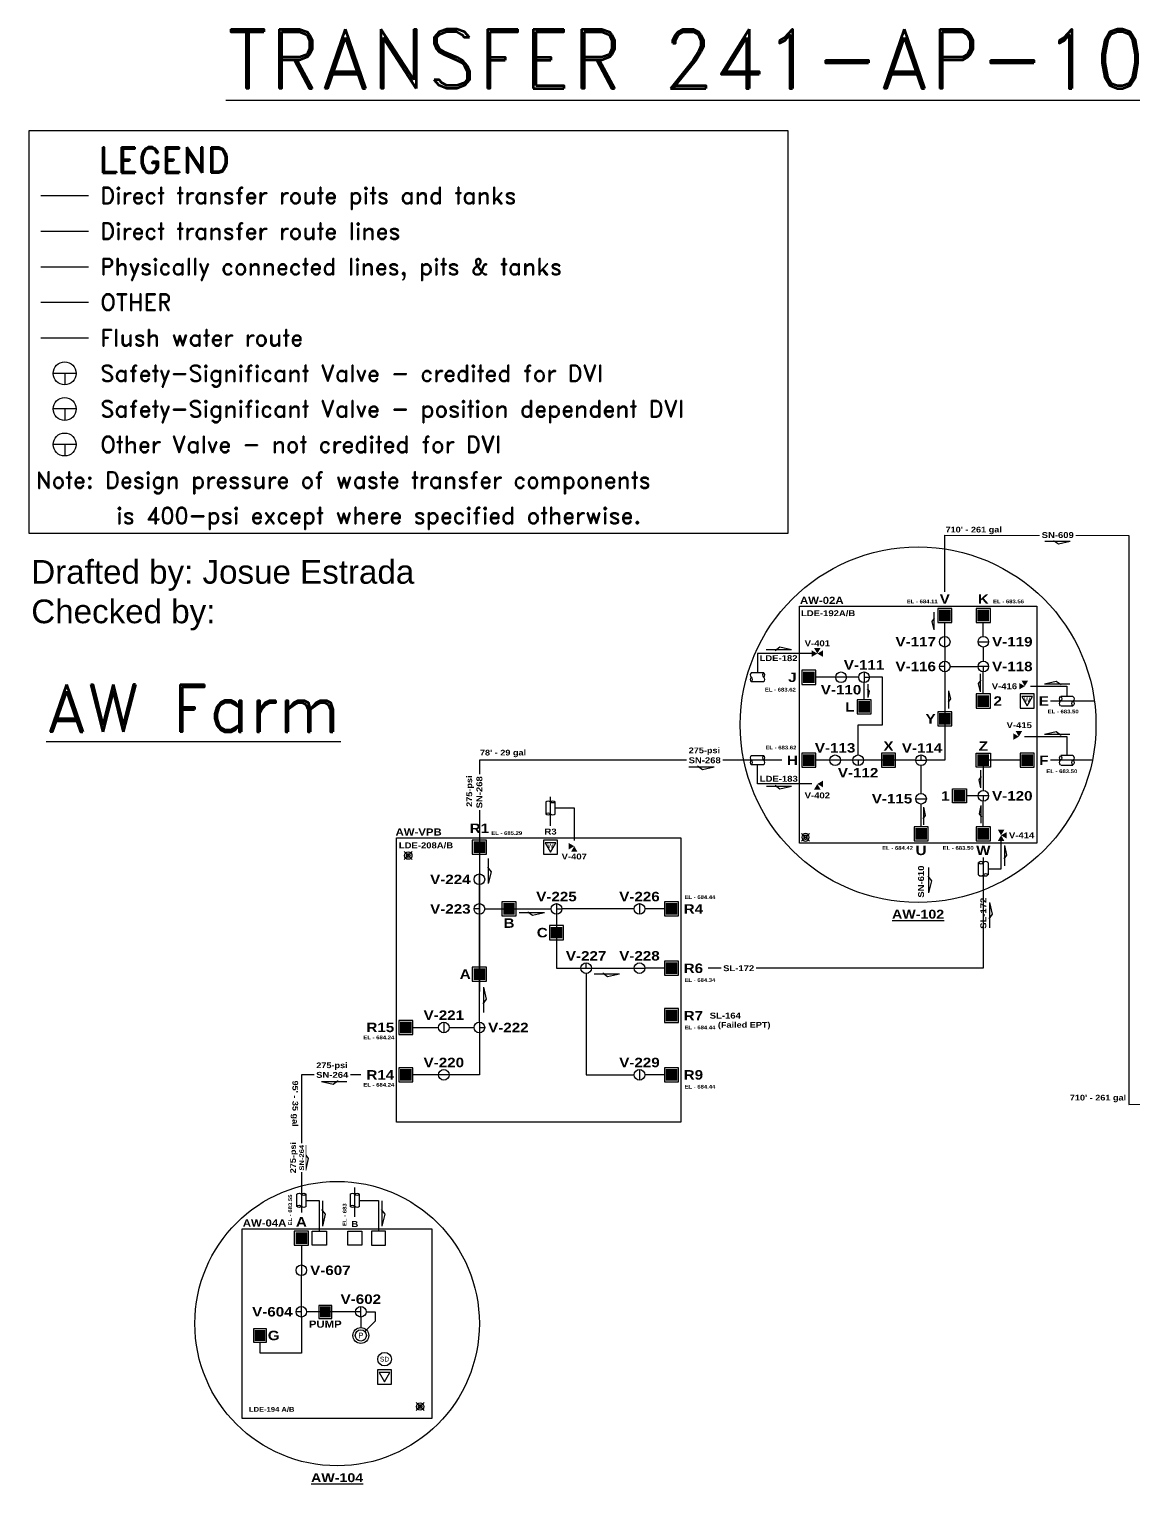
# Model space of a CAD drawing. Header units: inches. Extents: x -64 to 68, y 27 to 69.
# Drawn here: x 18.25 to 41.54, y 38.14 to 68.82 of the extents above; entities that cross this region are included whole.
import ezdxf
from ezdxf.enums import TextEntityAlignment as Align

# ---------------------------------------------------------------- set-up
doc = ezdxf.new("R2010")
doc.units = ezdxf.units.IN
doc.header["$MEASUREMENT"] = 0
for name, color, linetype in [('Flush Water Route', 4, 'Continuous'), ('Jumper', 7, 'Continuous'), ('Other Transfer Line', 7, 'Continuous'), ('Route - Direct Transfer', 1, 'Continuous'), ('Route - Phys Connected', 5, 'Continuous'), ('Structure - Direct Transfer', 3, 'Continuous'), ('Symbols', 7, 'Continuous'), ('Text', 7, 'Continuous'), ('Text - Updated Line Volume', 7, 'Continuous'), ('TITLE', 7, 'Continuous'), ('Valve - Other- Not DVI Credited', 7, 'Continuous'), ('Valve - SS - DVI Credited', 5, 'Continuous'), ('Valve - SS - DVI Position Dependent', 1, 'Continuous')]:
    doc.layers.add(name, color=color, linetype=linetype)
doc.styles.add('DWG TEXT', font='')
doc.styles.add('DWG TEXT 2', font='arial.ttf')
doc.styles.add('ROMAND', font='ROMAND')
doc.styles.get("Standard").update_dxf_attribs({"font": 'arial.ttf'})
doc.styles.get('DWG TEXT').set_extended_font_data('Arial Black')

# ---------------------------------------------------------------- blocks, each defined once
blk = doc.blocks.new('3-Way Valve')
for p, q in [((0, 0.112), (0, -0.112)), ((0, 0), (0.112, 0))]:
    blk.add_line(p, q)
blk.add_circle((0, 0), 0.112)
blk = doc.blocks.new('Direction Arrow')
for p, q in [((0, 0), (-0.534, 0)), ((-0.248, -0.058), (-0.349, 0.018)), ((0, 0), (-0.248, -0.058))]:
    blk.add_line(p, q)
blk = doc.blocks.new('Floor Drain')
for p, q in [((-0.083, 0.083), (0.083, -0.083)), ((0.083, 0.083), (-0.083, -0.083))]:
    blk.add_line(p, q)
for radius in [0.0781, 0.0391]:
    blk.add_circle((0, 0), radius)
blk = doc.blocks.new('Connected Nozzle')
blk.add_hatch(color=256).paths.add_polyline_path([(-0.026, 0.026), (-0.026, 0.271), (-0.271, 0.271), (-0.271, 0.026)])
for p, q in [((0, 0.297), (-0.297, 0.297)), ((-0.297, 0.297), (-0.297, 0)), ((-0.297, 0), (0, 0)), ((0, 0), (0, 0.297))]:
    blk.add_line(p, q)
blk = doc.blocks.new('Encasement Drain')
for points in [[(-0.117, 0.068), (-0.117, -0.068), (0.117, -0.068), (0.117, 0.068)], [(0, 0), (-0.117, -0.068), (-0.117, 0.068)], [(0, 0), (-0.068, -0.117), (0.068, -0.117)]]:
    blk.add_solid(points)
blk = doc.blocks.new('Encasement Tee')
for p, q in [((0, 0.099), (0.257, 0.099)), ((0.257, -0.099), (0, -0.099))]:
    blk.add_line(p, q)
for centre, start, end in [((0.038, 0.049), 127.3019, 232.6981), ((0.295, 0.049), 127.3019, 232.6981), ((0.295, 0.049), 127.3019, 232.6981), ((0.22, 0.049), 307.3019, 52.6981), ((0.038, -0.049), 127.3019, 232.6981), ((-0.038, -0.049), 307.3019, 52.6981), ((0.22, -0.049), 307.3019, 52.6981)]:
    blk.add_arc(centre, 0.062, start, end)
blk = doc.blocks.new('2-Way Valve')
blk.add_line((0, 0.112), (0, -0.112))
blk.add_circle((0, 0), 0.112)
blk = doc.blocks.new('Isolation Blank')
for p, q in [((0, 0.297), (-0.297, 0.297)), ((-0.297, 0.297), (-0.297, 0)), ((-0.297, 0), (0, 0)), ((-0.035, 0.244), (-0.263, 0.244)), ((-0.263, 0.244), (-0.149, 0.046)), ((-0.149, 0.046), (-0.035, 0.244)), ((0, 0), (0, 0.297))]:
    blk.add_line(p, q)
blk = doc.blocks.new('Slurry Distributor')
blk.add_circle((0, 0), 0.144)
at = {"style": 'DWG TEXT 2'}
blk.add_text('SD', height=0.1, dxfattribs=at).set_placement((0, 0), align=Align.MIDDLE)

msp = doc.modelspace()

# ---------------------------------------------------------------- hatches: boundary and pattern name
at = {"layer": 'Route - Direct Transfer'}
msp.add_hatch(color=256, dxfattribs=at).paths.add_polyline_path([(23.232, 41.153), (23.232, 41.381), (23.005, 41.381), (23.005, 41.153)])
at = {"layer": 'Route - Phys Connected'}
msp.add_hatch(color=256, dxfattribs=at).paths.add_polyline_path([(24.607, 41.65), (24.607, 41.878), (24.38, 41.878), (24.38, 41.65)])

# ---------------------------------------------------------------- linework, layer by layer
at = {"color": 1}
msp.add_line((26.744, 43.517), (26.744, 39.517), dxfattribs=at)
at = {"layer": 'Flush Water Route'}
msp.add_line((18.5, 62.311), (19.5, 62.311), dxfattribs=at)
at = {"layer": 'Jumper'}
for points in [[(38.369, 56.012), (38.369, 56.303)], [(38.369, 55.788), (38.369, 55.491)], [(39.146, 53.4), (38.369, 53.4), (38.369, 52.762)], [(37.056, 51.997), (37.056, 52.476)], [(38.257, 52.65), (38.017, 52.65)], [(38.369, 51.997), (38.369, 52.538)], [(27.744, 51.416), (27.744, 51)], [(27.744, 47.875), (27.744, 50.152)], [(27.855, 50.264), (29.257, 50.264)], [(29.369, 50.152), (29.369, 49.014), (29.882, 49.014)], [(29.369, 50.152), (29.369, 49.014), (29.882, 49.014)], [(31.007, 50.264), (29.48, 50.264)], [(31.007, 50.264), (29.48, 50.264)], [(31.646, 50.264), (31.23, 50.264)], [(31.646, 50.264), (31.23, 50.264)], [(29.994, 48.902), (29.994, 46.764), (31.007, 46.764)], [(29.994, 48.902), (29.994, 46.764), (31.007, 46.764)], [(30.105, 49.014), (31.007, 49.014)], [(30.105, 49.014), (31.007, 49.014)], [(31.646, 49.014), (31.23, 49.014)], [(31.646, 49.014), (31.23, 49.014)], [(26.341, 47.764), (26.882, 47.764)], [(26.341, 47.764), (26.882, 47.764)], [(27.105, 47.764), (27.632, 47.764)], [(27.744, 47.652), (27.744, 46.764), (27.105, 46.764)], [(26.882, 46.764), (26.341, 46.764)], [(31.646, 46.764), (31.23, 46.764)], [(31.646, 46.764), (31.23, 46.764)]]:
    msp.add_lwpolyline(points, dxfattribs=at)
at = {"layer": 'Other Transfer Line'}
msp.add_line((18.5, 63.061), (19.5, 63.061), dxfattribs=at)
for points in [[(34.751, 55.65), (33.609, 55.65), (33.609, 55.249)], [(35.257, 55.15), (34.841, 55.15)], [(35.743, 55.15), (35.48, 55.15)], [(39.361, 54.962), (40.128, 54.962), (40.128, 54.748)], [(40.71, 54.65), (39.782, 54.65)], [(39.236, 53.899), (40.128, 53.899), (40.128, 53.498)], [(40.668, 53.4), (39.782, 53.4)], [(34.751, 52.9), (33.609, 52.9), (33.609, 53.301)], [(29.244, 52.014), (29.244, 52.632)], [(29.244, 52.014), (29.244, 52.632)], [(29.342, 52.394), (29.744, 52.394), (29.744, 51.704)], [(29.342, 52.394), (29.744, 52.394), (29.744, 51.704)], [(38.467, 51.112), (38.744, 51.112), (38.744, 51.7)], [(25.119, 43.767), (25.119, 44.385)], [(25.217, 44.117), (25.619, 44.117), (25.619, 43.467)]]:
    msp.add_lwpolyline(points, dxfattribs=at)
for points in [[(24.356, 41.626), (24.632, 41.626), (24.632, 41.902), (24.356, 41.902)], [(22.981, 41.129), (23.257, 41.129), (23.257, 41.405), (22.981, 41.405)]]:
    msp.add_lwpolyline(points, close=True, dxfattribs=at)
at = {"layer": 'Route - Direct Transfer'}
for p, q in [((18.5, 64.561), (19.5, 64.561)), ((23.99, 43.17), (23.99, 42.754)), ((23.99, 41.879), (23.99, 42.53))]:
    msp.add_line(p, q, dxfattribs=at)
for points in [[(37.556, 56.95), (37.556, 58.15), (41.44, 58.138), (41.44, 46.138), (43.207, 46.15)], [(37.556, 56.012), (37.556, 56.303)], [(37.556, 55.788), (37.556, 55.491)], [(37.556, 55.268), (37.556, 53.4), (37.168, 53.4)], [(35.132, 53.4), (34.841, 53.4)], [(35.618, 53.4), (35.355, 53.4)], [(36.944, 53.4), (35.841, 53.4)], [(27.744, 51.416), (27.744, 51)], [(27.744, 50.375), (27.744, 50.777)], [(27.744, 50.375), (27.744, 50.777)], [(27.744, 47.875), (27.744, 50.152)], [(27.744, 47.652), (27.744, 46.764), (27.105, 46.764)], [(25.244, 46.764), (23.994, 46.764), (23.994, 43.859)], [(26.882, 46.764), (26.341, 46.764)], [(23.99, 41.655), (23.99, 40.892), (23.119, 40.892), (23.119, 41.129)]]:
    msp.add_lwpolyline(points, dxfattribs=at)
at = {"layer": 'Route - Phys Connected'}
for p, q in [((18.5, 63.811), (19.5, 63.811)), ((37.668, 55.379), (38.257, 55.379)), ((38.369, 54.799), (38.369, 55.268)), ((35.854, 54.674), (35.854, 55.038)), ((37.056, 52.699), (37.056, 53.288)), ((25.132, 41.767), (24.102, 41.767)), ((25.244, 41.655), (25.244, 41.434))]:
    msp.add_line(p, q, dxfattribs=at)
for points in [[(34.494, 51.65), (34.494, 56.65), (39.494, 56.65), (39.494, 51.65)], [(25.994, 51.764), (31.994, 51.764), (31.994, 45.764), (25.994, 45.764)], [(22.744, 39.517), (22.744, 43.517), (26.744, 43.517), (26.744, 39.517)]]:
    msp.add_lwpolyline(points, close=True, dxfattribs=at)
for points in [[(35.729, 53.512), (35.729, 54.15), (36.244, 54.15), (36.244, 55.15), (35.966, 55.15)], [(25.355, 41.767), (25.544, 41.767), (25.544, 41.567), (25.327, 41.351)]]:
    msp.add_lwpolyline(points, dxfattribs=at)
msp.add_circle((24.744, 41.517), 3, dxfattribs=at)
at = {"layer": 'Structure - Direct Transfer'}
msp.add_line((18.5, 65.311), (19.5, 65.311), dxfattribs=at)
msp.add_lwpolyline([(22.744, 43.517), (26.744, 43.517), (26.744, 39.517), (22.744, 39.517)], close=True, dxfattribs=at)
at = {"layer": 'Symbols'}
msp.add_lwpolyline([(24.089, 44.117), (24.369, 44.117), (24.369, 43.467)], dxfattribs=at)
for points in [[(24.22, 43.467), (24.517, 43.467), (24.517, 43.17), (24.22, 43.17)], [(24.97, 43.467), (25.267, 43.467), (25.267, 43.17), (24.97, 43.17)], [(25.767, 43.467), (25.47, 43.467), (25.47, 43.17), (25.767, 43.17)]]:
    msp.add_lwpolyline(points, close=True, dxfattribs=at)
for radius in [0.167, 0.167, 0.118]:
    msp.add_circle((25.244, 41.267), radius, dxfattribs=at)
at = {"layer": 'Text'}
msp.add_lwpolyline([(18.25, 66.686), (34.25, 66.686), (34.25, 58.186), (18.25, 58.186)], close=True, dxfattribs=at)
at = {"layer": 'Valve - SS - DVI Credited'}
for points in [[(27.855, 50.264), (29.257, 50.264)], [(27.105, 47.764), (27.632, 47.764)]]:
    msp.add_lwpolyline(points, dxfattribs=at)

# ---------------------------------------------------------------- block references
at = {"layer": 'Jumper'}
for name, p in [('2-Way Valve', (31.119, 50.264)), ('Connected Nozzle', (29.517, 49.615)), ('2-Way Valve', (31.119, 46.764))]:
    msp.add_blockref(name, p, dxfattribs=at)
at = {"layer": 'Jumper', "rotation": 90}
for name, p in [('3-Way Valve', (29.994, 49.014)), ('2-Way Valve', (31.119, 49.014))]:
    msp.add_blockref(name, p, dxfattribs=at)
at = {"layer": 'Other Transfer Line'}
for name, p in [('Connected Nozzle', (34.841, 55.001)), ('2-Way Valve', (23.99, 42.642))]:
    msp.add_blockref(name, p, dxfattribs=at)
for name, p, rotation in [('2-Way Valve', (35.244, 53.4), 270), ('2-Way Valve', (27.744, 50.889), 180), ('2-Way Valve', (26.994, 46.764), 270), ('3-Way Valve', (23.99, 41.767), 180), ('3-Way Valve', (25.244, 41.767), 179.9999999999982)]:
    msp.add_blockref(name, p, dxfattribs=dict(at, rotation=rotation))
at = {"layer": 'Route - Direct Transfer'}
for p in [(37.705, 56.303), (37.705, 54.126), (34.841, 53.251), (36.517, 53.251), (27.892, 51.416), (27.892, 48.74), (26.341, 46.615)]:
    msp.add_blockref('Connected Nozzle', p, dxfattribs=at)
at = {"layer": 'Route - Direct Transfer', "rotation": 180}
msp.add_blockref('Connected Nozzle', (23.842, 43.467), dxfattribs=at)
at = {"layer": 'Route - Phys Connected'}
for p in [(36.003, 54.376), (38.517, 54.501)]:
    msp.add_blockref('Connected Nozzle', p, dxfattribs=at)
at = {"layer": 'Symbols'}
for name, p in [('Direction Arrow', (40.2, 58.013)), ('Connected Nozzle', (38.517, 56.303)), ('Encasement Tee', (33.48, 55.15)), ('Isolation Blank', (39.444, 54.501)), ('Encasement Tee', (33.48, 53.4)), ('Connected Nozzle', (39.444, 53.251)), ('Direction Arrow', (32.695, 53.257)), ('Direction Arrow', (34.328, 52.849)), ('Encasement Drain', (34.869, 52.9)), ('Connected Nozzle', (37.205, 51.7)), ('Connected Nozzle', (38.517, 51.7)), ('Isolation Blank', (29.392, 51.416)), ('Floor Drain', (26.244, 51.389)), ('Connected Nozzle', (31.944, 50.115)), ('Direction Arrow', (29.115, 50.18)), ('Connected Nozzle', (31.944, 48.865)), ('Direction Arrow', (30.696, 48.89)), ('Connected Nozzle', (26.341, 47.615)), ('Connected Nozzle', (31.944, 47.865)), ('Connected Nozzle', (31.944, 46.615)), ('Slurry Distributor', (25.744, 40.767)), ('Isolation Blank', (25.892, 40.243)), ('Floor Drain', (26.494, 39.767))]:
    msp.add_blockref(name, p, dxfattribs=at)
for p, xscale, yscale, zscale, rotation in [((37.33, 56.152), 0.7, 0.7, 0.7, 270), ((35.938, 54.727), -0.5249999999999999, 0.5249999999999999, 0.5249999999999999, 90), ((38.309, 54.846), 0.7, 0.7, 0.7, 270), ((37.637, 54.868), 0.7, 0.7, 0.7, 90), ((38.32, 52.815), 0.7, 0.7, 0.7, 270), ((37.105, 52.411), 0.7, 0.7, 0.7, 90), ((38.32, 52.445), -0.7, 0.7, 0.7, 270), ((38.813, 51.6), 0.8, 0.8, 0.8, 90.00000000000001)]:
    msp.add_blockref('Direction Arrow', p, dxfattribs=dict(at, xscale=xscale, yscale=yscale, zscale=zscale, rotation=rotation))
at = {"layer": 'Symbols', "xscale": -1}
for name, p, rotation in [('Direction Arrow', (34.327, 55.728), 180), ('Encasement Drain', (34.869, 55.65), 180), ('Connected Nozzle', (38.517, 53.549), 180), ('Connected Nozzle', (38.017, 52.799), 180), ('Encasement Tee', (29.244, 52.523), 90), ('Encasement Drain', (38.744, 51.817), 90), ('Direction Arrow', (27.939, 50.797), 90), ('Direction Arrow', (37.222, 50.606), 90), ('Direction Arrow', (24.086, 44.749), 90), ('Encasement Tee', (23.99, 44.246), 90), ('Encasement Tee', (25.119, 44.246), 90), ('Direction Arrow', (24.442, 43.574), 90), ('Direction Arrow', (25.696, 43.574), 90)]:
    msp.add_blockref(name, p, dxfattribs=dict(at, rotation=rotation))
at = {"layer": 'Symbols'}
for name, p, rotation in [('Encasement Drain', (39.244, 54.962), 180), ('Direction Arrow', (39.659, 55.013), 180), ('Encasement Drain', (39.119, 53.899), 180), ('Direction Arrow', (39.659, 53.95), 180), ('Encasement Drain', (29.744, 51.587), 270), ('Encasement Tee', (38.369, 50.983), 90), ('Direction Arrow', (38.501, 50.401), 90.00000000000001), ('Direction Arrow', (27.831, 48.612), 90.00000000000001)]:
    msp.add_blockref(name, p, dxfattribs=dict(at, rotation=rotation))
at = {"layer": 'Symbols', "xscale": -1}
for name, p in [('Encasement Tee', (40.257, 54.649)), ('Encasement Tee', (40.257, 53.399)), ('Floor Drain', (34.619, 51.775)), ('Direction Arrow', (24.415, 46.626))]:
    msp.add_blockref(name, p, dxfattribs=at)
at = {"layer": 'Valve - Other- Not DVI Credited', "xscale": 2.162267617682053, "yscale": 2.162267617682053, "zscale": 2.162267617682053, "rotation": 270}
msp.add_blockref('3-Way Valve', (19, 60.061), dxfattribs=at)
at = {"layer": 'Valve - Other- Not DVI Credited'}
for name, p, rotation in [('2-Way Valve', (37.556, 55.9), 180), ('2-Way Valve', (38.369, 55.9), 90), ('2-Way Valve', (35.369, 55.15), 270), ('3-Way Valve', (38.369, 52.65), 270)]:
    msp.add_blockref(name, p, dxfattribs=dict(at, rotation=rotation))
at = {"layer": 'Valve - SS - DVI Credited', "xscale": 2.162267617682053, "yscale": 2.162267617682053, "zscale": 2.162267617682053, "rotation": 270}
msp.add_blockref('3-Way Valve', (19, 61.561), dxfattribs=at)
at = {"layer": 'Valve - SS - DVI Credited'}
for name, p in [('3-Way Valve', (35.854, 55.15)), ('Connected Nozzle', (28.517, 50.115)), ('3-Way Valve', (29.369, 50.264)), ('2-Way Valve', (26.994, 47.764)), ('3-Way Valve', (27.744, 47.764))]:
    msp.add_blockref(name, p, dxfattribs=at)
for name, p, rotation in [('3-Way Valve', (37.556, 55.379), 180), ('3-Way Valve', (38.369, 55.379), 270), ('3-Way Valve', (35.729, 53.4), 270), ('3-Way Valve', (37.056, 53.4), 89.99999999999999), ('2-Way Valve', (37.056, 52.588), 90), ('3-Way Valve', (27.744, 50.264), 180)]:
    msp.add_blockref(name, p, dxfattribs=dict(at, rotation=rotation))
at = {"layer": 'Valve - SS - DVI Position Dependent', "xscale": 2.162267617682053, "yscale": 2.162267617682053, "zscale": 2.162267617682053, "rotation": 270}
msp.add_blockref('3-Way Valve', (19, 60.811), dxfattribs=at)

# ---------------------------------------------------------------- texts
at = {"layer": 'Jumper', "style": 'DWG TEXT'}
for s, p in [('B', (28.369, 49.965)), ('B', (28.369, 49.965)), ('C', (29.07, 49.764)), ('C', (29.07, 49.764))]:
    msp.add_text(s, height=0.2, dxfattribs=at).set_placement(p, align=Align.MIDDLE_CENTER)
at = {"layer": 'Other Transfer Line', "insert": (18.296, 57.624), "char_height": 0.5, "attachment_point": 1}
msp.add_mtext_dynamic_manual_height_columns('Drafted by: Josue Estrada     ^JChecked by: ', width=13.28617, gutter_width=11.83, heights=[1.95], dxfattribs=at)
at = {"layer": 'Symbols'}
for p in [(39.228, 54.629), (29.176, 51.544), (29.176, 51.544)]:
    msp.add_text('W', height=0.1, dxfattribs=at).set_placement(p)
at = {"layer": 'Symbols', "style": 'DWG TEXT 2'}
msp.add_text('P', height=0.116, dxfattribs=at).set_placement((25.244, 41.267), align=Align.MIDDLE)
msp.add_text('P', height=0.116, dxfattribs=at).set_placement((25.244, 41.267), align=Align.MIDDLE)
at = {"layer": 'Text', "style": 'ROMAND'}
for s, height, p in [('LEGEND', 0.5432, (19.712, 66.061)), ('Direct transfer route pits and tanks', 0.35, (19.75, 65.311)), ('Direct transfer route lines', 0.35, (19.75, 64.561)), ('Physically connected lines, pits & tanks', 0.35, (19.75, 63.811)), ('OTHER', 0.35, (19.75, 63.061)), ('Flush water route', 0.35, (19.75, 62.311)), ('Safety-Significant Valve - credited for DVI', 0.35, (19.75, 61.561)), ('Safety-Significant Valve - position dependent DVI', 0.35, (19.75, 60.811)), ('Other Valve - not credited for DVI', 0.35, (19.75, 60.061)), ('Note: Design pressure of waste transfer components', 0.35, (18.396, 59.311)), ('is 400-psi except where specified otherwise.', 0.35, (20.086, 58.561))]:
    msp.add_text(s, height=height, dxfattribs=at).set_placement(p, align=Align.MIDDLE_LEFT)
at = {"layer": 'Text', "style": 'DWG TEXT'}
for s, height, p in [('AW-02A', 0.15, (34.963, 56.773)), ('EL - 684.11', 0.078, (37.081, 56.75)), ('EL - 683.56', 0.078, (38.901, 56.75)), ('V-117', 0.2, (36.944, 55.9)), ('V-119', 0.2, (38.98, 55.9)), ('LDE-182', 0.125, (34.051, 55.554)), ('V-111', 0.2, (35.854, 55.412)), ('V-116', 0.2, (36.944, 55.379)), ('V-118', 0.2, (38.98, 55.379)), ('V-110', 0.2, (35.369, 54.888)), ('EL - 683.62', 0.078, (34.089, 54.889)), ('EL - 683.50', 0.078, (40.053, 54.428)), ('EL - 683.62', 0.078, (34.101, 53.668)), ('V-113', 0.2, (35.244, 53.662)), ('V-114', 0.2, (37.077, 53.66)), ('V-112', 0.2, (35.729, 53.138)), ('EL - 683.50', 0.078, (40.024, 53.168)), ('LDE-183', 0.125, (34.056, 53.009)), ('V-115', 0.2, (36.444, 52.588)), ('V-120', 0.2, (38.98, 52.65)), ('AW-VPB', 0.15, (26.463, 51.887)), ('AW-VPB', 0.15, (26.463, 51.887)), ('EL - 685.29', 0.078, (28.32, 51.864)), ('EL - 685.29', 0.078, (28.32, 51.864)), ('EL - 684.42', 0.078, (36.561, 51.55)), ('EL - 683.50', 0.078, (37.839, 51.55)), ('V-407', 0.125, (29.744, 51.37)), ('V-407', 0.125, (29.744, 51.37)), ('V-224', 0.2, (27.132, 50.889)), ('V-224', 0.2, (27.132, 50.889)), ('V-223', 0.2, (27.132, 50.264)), ('V-223', 0.2, (27.132, 50.264)), ('V-225', 0.2, (29.369, 50.525)), ('V-225', 0.2, (29.369, 50.525)), ('V-226', 0.2, (31.119, 50.525)), ('V-226', 0.2, (31.119, 50.525)), ('R4', 0.2, (32.256, 50.264)), ('R4', 0.2, (32.256, 50.264)), ('EL - 684.44', 0.078, (32.394, 50.514)), ('V-227', 0.2, (29.994, 49.275)), ('V-227', 0.2, (29.994, 49.275)), ('V-228', 0.2, (31.119, 49.275)), ('V-228', 0.2, (31.119, 49.275)), ('R6', 0.2, (32.256, 49.012)), ('R6', 0.2, (32.256, 49.012)), ('V-221', 0.2, (26.994, 48.025)), ('V-221', 0.2, (26.994, 48.025)), ('R7', 0.2, (32.256, 48.012)), ('R7', 0.2, (32.256, 48.012)), ('EL - 684.24', 0.078, (25.624, 47.554)), ('R15', 0.2, (25.655, 47.764)), ('V-222', 0.2, (28.355, 47.764)), ('V-222', 0.2, (28.355, 47.764)), ('V-220', 0.2, (26.994, 47.025)), ('V-220', 0.2, (26.994, 47.025)), ('V-229', 0.2, (31.119, 47.025)), ('V-229', 0.2, (31.119, 47.025)), ('R14', 0.2, (25.655, 46.764)), ('R9', 0.2, (32.256, 46.764)), ('R9', 0.2, (32.256, 46.764)), ('EL - 684.24', 0.078, (25.624, 46.554)), ('EL - 684.44', 0.078, (32.394, 46.514)), ('AW-04A', 0.15, (23.215, 43.64))]:
    msp.add_text(s, height=height, dxfattribs=at).set_placement(p, align=Align.MIDDLE)
for s, height, p in [('V', 0.2, (37.556, 56.803)), ('K', 0.2, (38.369, 56.8)), ('V-401', 0.125, (34.869, 55.867)), ('J', 0.2, (34.344, 55.15)), ('V-416', 0.125, (38.814, 54.962)), ('L', 0.2, (35.556, 54.525)), ('2', 0.2, (38.672, 54.65)), ('E', 0.2, (39.644, 54.65)), ('Y', 0.2, (37.257, 54.275)), ('V-415', 0.125, (39.126, 54.141)), ('X', 0.2, (36.369, 53.699)), ('Z', 0.2, (38.369, 53.699)), ('H', 0.2, (34.344, 53.4)), ('F', 0.2, (39.644, 53.4)), ('V-402', 0.125, (34.869, 52.658)), ('1', 0.2, (37.57, 52.647)), ('R1', 0.2, (27.744, 51.964)), ('R1', 0.2, (27.744, 51.964)), ('R3', 0.125, (29.244, 51.896)), ('R3', 0.125, (29.244, 51.896)), ('V-414', 0.125, (39.176, 51.817)), ('LDE-208A/B', 0.125, (26.618, 51.605)), ('LDE-208A/B', 0.125, (26.618, 51.605)), ('U', 0.2, (37.056, 51.5)), ('W', 0.2, (38.369, 51.5)), ('%%UAW-102', 0.1875, (36.994, 50.153)), ('A', 0.2, (27.445, 48.889)), ('A', 0.2, (27.445, 48.889)), ('A', 0.2, (23.99, 43.663)), ('B', 0.125, (25.119, 43.617)), ('V-607', 0.2, (24.602, 42.642)), ('V-602', 0.2, (25.244, 42.033)), ('V-604', 0.2, (23.379, 41.767)), ('PUMP', 0.15, (24.494, 41.506)), ('G', 0.2, (23.407, 41.267)), ('%%UAW-104', 0.1875, (24.744, 38.267))]:
    msp.add_text(s, height=height, dxfattribs=at).set_placement(p, align=Align.MIDDLE_CENTER)
msp.add_text('LDE-192A/B', height=0.125, dxfattribs=at).set_placement((35.669, 56.44), align=Align.RIGHT)
msp.add_text('SL-172', height=0.125, rotation=90, dxfattribs=at).set_placement((38.369, 50.173), align=Align.MIDDLE_CENTER)
for s, p in [('EL - 683.55', (23.755, 43.913)), ('EL - 683', (24.903, 43.814))]:
    msp.add_text(s, height=0.078, rotation=90, dxfattribs=at).set_placement(p, align=Align.MIDDLE)
msp.add_text('LDE-194 A/B', height=0.1, dxfattribs=at).set_placement((22.885, 39.658))
at = {"layer": 'Text - Updated Line Volume', "style": 'DWG TEXT'}
for s, p in [("710' - 261 gal", (38.166, 58.25)), ("78' - 29 gal", (28.242, 53.546)), ("710' - 261 gal", (40.786, 46.268))]:
    msp.add_text(s, height=0.12, dxfattribs=at).set_placement(p, align=Align.MIDDLE)
msp.add_text("95' - 35 gal", height=0.12, rotation=270, dxfattribs=at).set_placement((23.847, 46.158), align=Align.MIDDLE)
at = {"layer": 'TITLE', "style": 'ROMAND'}
msp.add_text('%%UTRANSFER 241-AP-101 to 241-AW-104', height=1.25, dxfattribs=at).set_placement((22.396, 67.573))
msp.add_text('%%UAW Farm', height=1, dxfattribs=at).set_placement((21.715, 54.497), align=Align.MIDDLE_CENTER)

# ---------------------------------------------------------------- wipeouts: each hides what was drawn before it
msp.add_wipeout([(32.848, 47.905), (33.576, 47.905), (33.576, 48.122), (32.848, 48.122)]).dxf.layer = 'Text'

# ---------------------------------------------------------------- next in the draw order: texts
at = {"layer": 'Text', "style": 'DWG TEXT'}
for s, height, p in [('SL-164', 0.125, (32.928, 48.014)), ('EL - 684.44', 0.078, (32.394, 47.764))]:
    msp.add_text(s, height=height, dxfattribs=at).set_placement(p, align=Align.MIDDLE)
at = {"layer": 'Text - Updated Line Volume', "style": 'DWG TEXT'}
msp.add_text('(Failed EPT)', height=0.12, dxfattribs=at).set_placement((33.327, 47.804), align=Align.MIDDLE)

# ---------------------------------------------------------------- next in the draw order: wipeouts: each hides what was drawn before it
for points in [[(39.56, 58.042), (40.314, 58.042), (40.314, 58.258), (39.56, 58.258)], [(37.165, 50.463), (37.165, 51.216), (36.948, 51.216), (36.948, 50.463)], [(24.264, 46.655), (25.021, 46.655), (25.021, 46.872), (24.264, 46.872)], [(24.084, 44.714), (24.084, 45.32), (23.911, 45.32), (23.911, 44.714)]]:
    msp.add_wipeout(points).dxf.layer = 'Text'

# ---------------------------------------------------------------- next in the draw order: linework, layer by layer
at = {"layer": 'Jumper'}
msp.add_lwpolyline([(38.369, 51.35), (38.369, 49.014), (32.57, 49.014)], dxfattribs=at)
at = {"layer": 'Route - Phys Connected'}
msp.add_circle((36.994, 54.15), 3.75, dxfattribs=at)

# ---------------------------------------------------------------- next in the draw order: texts
at = {"layer": 'Text', "style": 'DWG TEXT'}
msp.add_text('SN-609', height=0.125, dxfattribs=at).set_placement((39.938, 58.088), align=Align.CENTER)
msp.add_text('SN-610', height=0.125, rotation=90, dxfattribs=at).set_placement((37.119, 50.84), align=Align.CENTER)
msp.add_text('SN-264', height=0.125, dxfattribs=at).set_placement((24.641, 46.764), align=Align.MIDDLE)
at = {"layer": 'Text', "linetype": 'Continuous', "style": 'DWG TEXT'}
msp.add_text('SN-264', height=0.1, rotation=90, dxfattribs=at).set_placement((23.997, 45.016), align=Align.MIDDLE)
at = {"layer": 'Text - Updated Line Volume', "style": 'DWG TEXT'}
msp.add_text('275-psi', height=0.12, dxfattribs=at).set_placement((24.636, 46.951), align=Align.MIDDLE)
msp.add_text('275-psi', height=0.12, rotation=90, dxfattribs=at).set_placement((23.83, 45.018), align=Align.MIDDLE)

# ---------------------------------------------------------------- next in the draw order: wipeouts: each hides what was drawn before it
msp.add_wipeout([(32.848, 48.905), (33.576, 48.905), (33.576, 49.122), (32.848, 49.122)]).dxf.layer = 'Text'

# ---------------------------------------------------------------- next in the draw order: linework, layer by layer
at = {"layer": 'Route - Direct Transfer'}
msp.add_lwpolyline([(34.119, 53.4), (27.744, 53.4), (27.744, 48.525)], dxfattribs=at)

# ---------------------------------------------------------------- next in the draw order: texts
at = {"layer": 'Text', "style": 'DWG TEXT'}
for s, height, p in [('EL - 684.34', 0.078, (32.394, 48.764)), ('SL-172', 0.125, (33.211, 49.014))]:
    msp.add_text(s, height=height, dxfattribs=at).set_placement(p, align=Align.MIDDLE)

# ---------------------------------------------------------------- next in the draw order: wipeouts: each hides what was drawn before it
for points in [[(32.117, 53.292), (32.87, 53.292), (32.87, 53.508), (32.117, 53.508)], [(27.852, 52.348), (27.852, 53.101), (27.635, 53.101), (27.635, 52.348)]]:
    msp.add_wipeout(points).dxf.layer = 'Text'

# ---------------------------------------------------------------- next in the draw order: texts
msp.add_text('SN-268', height=0.125, dxfattribs=at).set_placement((32.494, 53.4), align=Align.MIDDLE)
msp.add_text('SN-268', height=0.125, rotation=90, dxfattribs=at).set_placement((27.806, 52.385))
at = {"layer": 'Text - Updated Line Volume', "style": 'DWG TEXT'}
msp.add_text('275-psi', height=0.12, dxfattribs=at).set_placement((32.488, 53.594), align=Align.MIDDLE)
msp.add_text('275-psi', height=0.12, rotation=90, dxfattribs=at).set_placement((27.546, 52.748), align=Align.MIDDLE)

doc.saveas('drawing.dxf')
